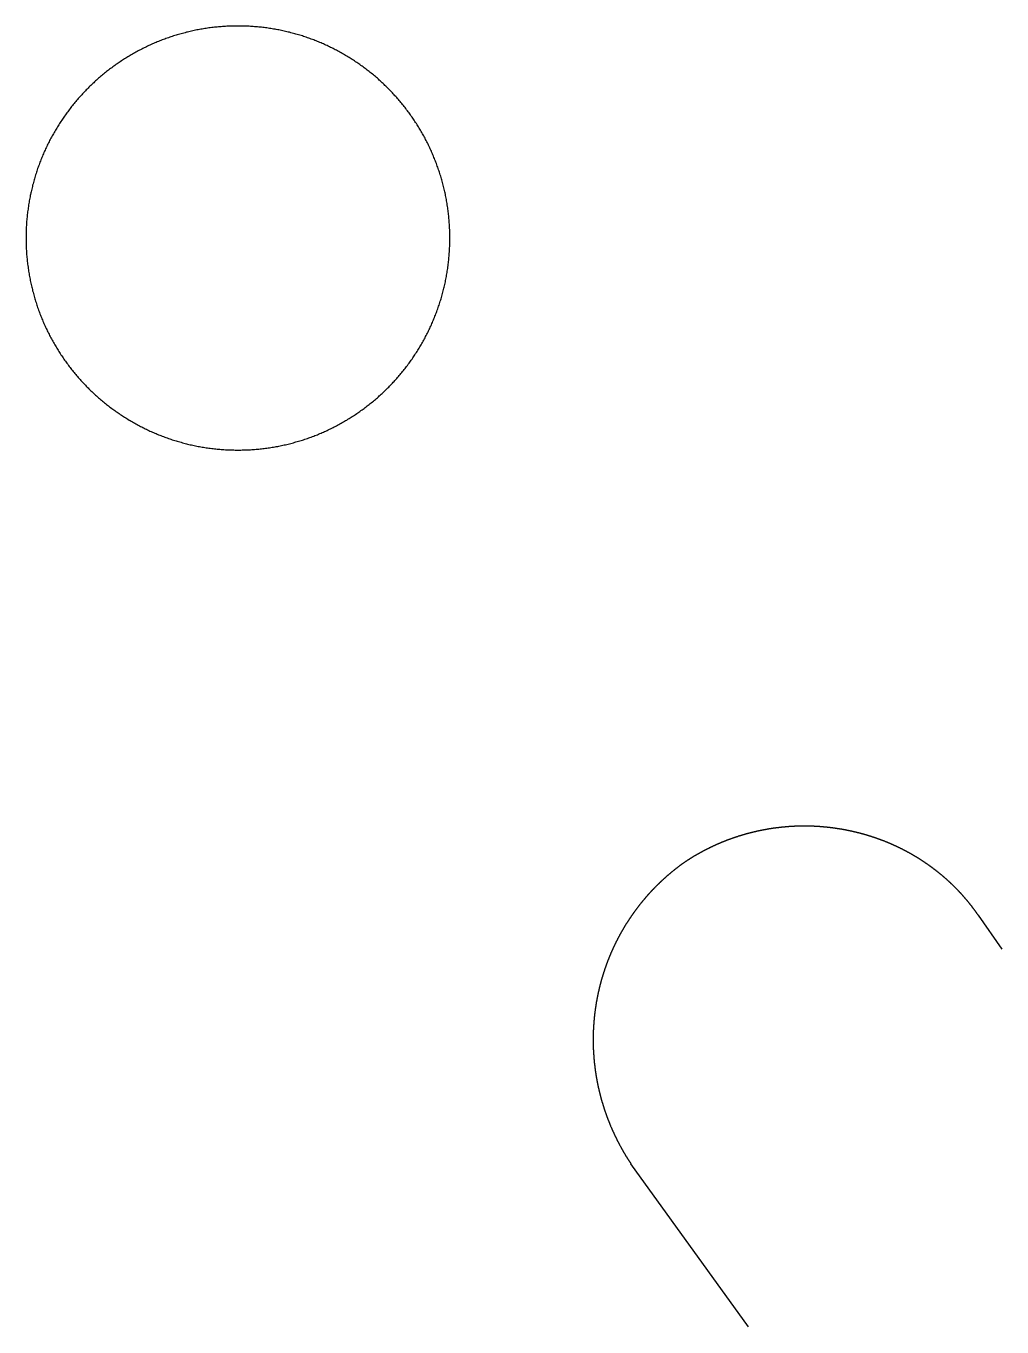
# Model space of a CAD drawing. Header units: millimetres. Extents: x -275 to 275, y -100 to 100.
# Drawn here: x 32.88 to 49.46, y -4.99 to 17.1 of the extents above; entities that cross this region are included whole.
import ezdxf

# ---------------------------------------------------------------- set-up
doc = ezdxf.new("R2010")
doc.units = ezdxf.units.MM

msp = doc.modelspace()

# ---------------------------------------------------------------- linework, layer by layer
for p, q in [((49.058, 2.002), (49.462, 1.426)), ((45.156, -4.991), (43.159, -2.221))]:
    msp.add_line(p, q)
for points in [[(36.483, 9.899), (36.507, 9.899), (36.531, 9.899), (36.555, 9.9), (36.578, 9.9), (36.602, 9.901), (36.626, 9.902), (36.649, 9.903), (36.673, 9.904), (36.696, 9.905), (36.72, 9.907), (36.743, 9.908), (36.767, 9.91), (36.79, 9.912), (36.813, 9.914), (36.837, 9.916), (36.86, 9.918), (36.883, 9.921), (36.906, 9.924), (36.929, 9.926), (36.952, 9.929), (36.975, 9.932), (36.998, 9.936), (37.021, 9.939), (37.044, 9.942), (37.067, 9.946), (37.09, 9.95), (37.113, 9.954), (37.135, 9.958), (37.158, 9.962), (37.18, 9.966), (37.203, 9.971), (37.225, 9.976), (37.248, 9.98), (37.27, 9.985), (37.293, 9.99), (37.315, 9.996), (37.337, 10.001), (37.359, 10.006), (37.381, 10.012), (37.403, 10.018), (37.425, 10.024), (37.447, 10.03), (37.469, 10.036), (37.491, 10.042), (37.513, 10.048), (37.535, 10.055), (37.556, 10.062), (37.578, 10.068), (37.599, 10.075), (37.621, 10.082), (37.642, 10.09), (37.664, 10.097), (37.685, 10.105), (37.706, 10.112), (37.727, 10.12), (37.749, 10.128), (37.77, 10.136), (37.791, 10.144), (37.812, 10.152), (37.832, 10.16), (37.853, 10.169), (37.874, 10.178), (37.895, 10.186), (37.915, 10.195), (37.936, 10.204), (37.956, 10.213), (37.977, 10.222), (37.997, 10.232), (38.017, 10.241), (38.038, 10.251), (38.058, 10.261), (38.078, 10.27), (38.098, 10.28), (38.118, 10.291), (38.137, 10.301), (38.157, 10.311), (38.177, 10.322), (38.197, 10.332), (38.216, 10.343), (38.236, 10.354), (38.255, 10.365), (38.274, 10.376), (38.294, 10.387), (38.313, 10.398), (38.332, 10.409), (38.351, 10.421), (38.37, 10.432), (38.389, 10.444), (38.408, 10.456), (38.426, 10.468), (38.445, 10.48), (38.464, 10.492), (38.482, 10.504), (38.5, 10.517), (38.519, 10.529), (38.537, 10.542), (38.555, 10.555), (38.573, 10.568), (38.591, 10.58), (38.609, 10.594), (38.627, 10.607), (38.645, 10.62), (38.662, 10.633), (38.68, 10.647), (38.698, 10.66), (38.715, 10.674), (38.732, 10.688), (38.749, 10.702), (38.767, 10.716), (38.784, 10.73), (38.801, 10.744), (38.818, 10.758), (38.834, 10.773), (38.851, 10.787), (38.868, 10.802), (38.884, 10.817), (38.901, 10.831), (38.917, 10.846), (38.933, 10.861), (38.949, 10.876), (38.965, 10.892), (38.981, 10.907), (38.997, 10.922), (39.013, 10.938), (39.029, 10.953), (39.044, 10.969), (39.06, 10.985), (39.075, 11.001), (39.09, 11.017), (39.106, 11.033), (39.121, 11.049), (39.136, 11.065), (39.151, 11.081), (39.165, 11.098), (39.18, 11.114), (39.195, 11.131), (39.209, 11.148), (39.224, 11.164), (39.238, 11.181), (39.252, 11.198), (39.266, 11.215), (39.28, 11.233), (39.294, 11.25), (39.308, 11.267), (39.322, 11.284), (39.335, 11.302), (39.349, 11.32), (39.362, 11.337), (39.375, 11.355), (39.389, 11.373), (39.402, 11.391), (39.415, 11.409), (39.427, 11.427), (39.44, 11.445), (39.453, 11.463), (39.465, 11.481), (39.478, 11.5), (39.49, 11.518), (39.502, 11.537), (39.514, 11.556), (39.526, 11.574), (39.538, 11.593), (39.55, 11.612), (39.561, 11.631), (39.573, 11.65), (39.584, 11.669), (39.595, 11.688), (39.607, 11.708), (39.618, 11.727), (39.628, 11.746), (39.639, 11.766), (39.65, 11.785), (39.661, 11.805), (39.671, 11.825), (39.681, 11.844), (39.692, 11.864), (39.702, 11.884), (39.712, 11.904), (39.721, 11.924), (39.731, 11.944), (39.741, 11.965), (39.75, 11.985), (39.76, 12.005), (39.769, 12.026), (39.778, 12.046), (39.787, 12.067), (39.796, 12.087), (39.805, 12.108), (39.813, 12.129), (39.822, 12.149), (39.83, 12.17), (39.838, 12.191), (39.846, 12.212), (39.854, 12.233), (39.862, 12.254), (39.87, 12.276), (39.878, 12.297), (39.885, 12.318), (39.892, 12.34), (39.9, 12.361), (39.907, 12.383), (39.914, 12.404), (39.92, 12.426), (39.927, 12.447), (39.934, 12.469), (39.94, 12.491), (39.946, 12.513), (39.953, 12.535), (39.959, 12.557), (39.964, 12.579), (39.97, 12.601), (39.976, 12.623), (39.981, 12.645), (39.987, 12.667), (39.992, 12.689), (39.997, 12.712), (40.002, 12.734), (40.007, 12.757), (40.011, 12.779), (40.016, 12.802), (40.02, 12.824), (40.024, 12.847), (40.028, 12.869), (40.032, 12.892), (40.036, 12.915), (40.04, 12.938), (40.043, 12.961), (40.047, 12.984), (40.05, 13.007), (40.053, 13.03), (40.056, 13.053), (40.059, 13.076), (40.061, 13.099), (40.064, 13.122), (40.066, 13.145), (40.068, 13.169), (40.07, 13.192), (40.072, 13.215), (40.074, 13.239), (40.076, 13.262), (40.077, 13.286), (40.078, 13.309), (40.079, 13.333), (40.08, 13.357), (40.081, 13.38), (40.082, 13.404), (40.083, 13.428), (40.083, 13.451), (40.083, 13.475), (40.083, 13.499), (40.083, 13.523), (40.083, 13.547), (40.083, 13.57), (40.082, 13.594), (40.081, 13.618), (40.08, 13.641), (40.079, 13.665), (40.078, 13.689), (40.077, 13.712), (40.076, 13.736), (40.074, 13.759), (40.072, 13.783), (40.07, 13.806), (40.068, 13.829), (40.066, 13.853), (40.064, 13.876), (40.061, 13.899), (40.059, 13.922), (40.056, 13.945), (40.053, 13.968), (40.05, 13.991), (40.047, 14.014), (40.043, 14.037), (40.04, 14.06), (40.036, 14.083), (40.032, 14.106), (40.028, 14.128), (40.024, 14.151), (40.02, 14.174), (40.016, 14.196), (40.011, 14.219), (40.007, 14.241), (40.002, 14.264), (39.997, 14.286), (39.992, 14.308), (39.987, 14.331), (39.981, 14.353), (39.976, 14.375), (39.97, 14.397), (39.964, 14.419), (39.959, 14.441), (39.953, 14.463), (39.946, 14.485), (39.94, 14.507), (39.934, 14.529), (39.927, 14.551), (39.92, 14.572), (39.914, 14.594), (39.907, 14.615), (39.9, 14.637), (39.892, 14.658), (39.885, 14.68), (39.878, 14.701), (39.87, 14.722), (39.862, 14.743), (39.854, 14.764), (39.846, 14.786), (39.838, 14.807), (39.83, 14.827), (39.822, 14.848), (39.813, 14.869), (39.805, 14.89), (39.796, 14.911), (39.787, 14.931), (39.778, 14.952), (39.769, 14.972), (39.76, 14.993), (39.75, 15.013), (39.741, 15.033), (39.731, 15.053), (39.721, 15.074), (39.712, 15.094), (39.702, 15.114), (39.692, 15.133), (39.681, 15.153), (39.671, 15.173), (39.661, 15.193), (39.65, 15.212), (39.639, 15.232), (39.628, 15.251), (39.618, 15.271), (39.607, 15.29), (39.595, 15.31), (39.584, 15.329), (39.573, 15.348), (39.561, 15.367), (39.55, 15.386), (39.538, 15.405), (39.526, 15.423), (39.514, 15.442), (39.502, 15.461), (39.49, 15.479), (39.478, 15.498), (39.465, 15.516), (39.453, 15.535), (39.44, 15.553), (39.427, 15.571), (39.415, 15.589), (39.402, 15.607), (39.389, 15.625), (39.375, 15.643), (39.362, 15.661), (39.349, 15.678), (39.335, 15.696), (39.322, 15.713), (39.308, 15.731), (39.294, 15.748), (39.28, 15.765), (39.266, 15.782), (39.252, 15.8), (39.238, 15.816), (39.224, 15.833), (39.209, 15.85), (39.195, 15.867), (39.18, 15.883), (39.165, 15.9), (39.151, 15.916), (39.136, 15.933), (39.121, 15.949), (39.106, 15.965), (39.09, 15.981), (39.075, 15.997), (39.06, 16.013), (39.044, 16.029), (39.029, 16.045), (39.013, 16.06), (38.997, 16.076), (38.981, 16.091), (38.965, 16.106), (38.949, 16.122), (38.933, 16.137), (38.917, 16.152), (38.901, 16.167), (38.884, 16.181), (38.868, 16.196), (38.851, 16.211), (38.834, 16.225), (38.818, 16.24), (38.801, 16.254), (38.784, 16.268), (38.767, 16.282), (38.749, 16.296), (38.732, 16.31), (38.715, 16.324), (38.698, 16.338), (38.68, 16.351), (38.662, 16.365), (38.645, 16.378), (38.627, 16.391), (38.609, 16.404), (38.591, 16.417), (38.573, 16.43), (38.555, 16.443), (38.537, 16.456), (38.519, 16.469), (38.5, 16.481), (38.482, 16.493), (38.464, 16.506), (38.445, 16.518), (38.426, 16.53), (38.408, 16.542), (38.389, 16.554), (38.37, 16.565), (38.351, 16.577), (38.332, 16.589), (38.313, 16.6), (38.294, 16.611), (38.274, 16.622), (38.255, 16.633), (38.236, 16.644), (38.216, 16.655), (38.197, 16.666), (38.177, 16.676), (38.157, 16.687), (38.137, 16.697), (38.118, 16.707), (38.098, 16.717), (38.078, 16.727), (38.058, 16.737), (38.038, 16.747), (38.017, 16.757), (37.997, 16.766), (37.977, 16.775), (37.956, 16.785), (37.936, 16.794), (37.915, 16.803), (37.895, 16.812), (37.874, 16.82), (37.853, 16.829), (37.832, 16.838), (37.812, 16.846), (37.791, 16.854), (37.77, 16.862), (37.749, 16.87), (37.727, 16.878), (37.706, 16.886), (37.685, 16.893), (37.664, 16.901), (37.642, 16.908), (37.621, 16.915), (37.599, 16.923), (37.578, 16.93), (37.556, 16.936), (37.535, 16.943), (37.513, 16.95), (37.491, 16.956), (37.469, 16.962), (37.447, 16.968), (37.425, 16.974), (37.403, 16.98), (37.381, 16.986), (37.359, 16.992), (37.337, 16.997), (37.315, 17.002), (37.293, 17.008), (37.27, 17.013), (37.248, 17.018), (37.225, 17.022), (37.203, 17.027), (37.18, 17.032), (37.158, 17.036), (37.135, 17.04), (37.113, 17.044), (37.09, 17.048), (37.067, 17.052), (37.044, 17.056), (37.021, 17.059), (36.998, 17.062), (36.975, 17.066), (36.952, 17.069), (36.929, 17.072), (36.906, 17.074), (36.883, 17.077), (36.86, 17.08), (36.837, 17.082), (36.813, 17.084), (36.79, 17.086), (36.767, 17.088), (36.743, 17.09), (36.72, 17.091), (36.696, 17.093), (36.673, 17.094), (36.649, 17.095), (36.626, 17.096), (36.602, 17.097), (36.578, 17.098), (36.555, 17.098), (36.531, 17.099), (36.507, 17.099), (36.483, 17.099), (36.459, 17.099), (36.436, 17.099), (36.412, 17.098), (36.388, 17.098), (36.364, 17.097), (36.341, 17.096), (36.317, 17.095), (36.293, 17.094), (36.27, 17.093), (36.246, 17.091), (36.223, 17.09), (36.2, 17.088), (36.176, 17.086), (36.153, 17.084), (36.13, 17.082), (36.106, 17.08), (36.083, 17.077), (36.06, 17.074), (36.037, 17.072), (36.014, 17.069), (35.991, 17.066), (35.968, 17.062), (35.945, 17.059), (35.922, 17.056), (35.899, 17.052), (35.876, 17.048), (35.854, 17.044), (35.831, 17.04), (35.808, 17.036), (35.786, 17.032), (35.763, 17.027), (35.741, 17.022), (35.718, 17.018), (35.696, 17.013), (35.674, 17.008), (35.651, 17.002), (35.629, 16.997), (35.607, 16.992), (35.585, 16.986), (35.563, 16.98), (35.541, 16.974), (35.519, 16.968), (35.497, 16.962), (35.475, 16.956), (35.453, 16.95), (35.431, 16.943), (35.41, 16.936), (35.388, 16.93), (35.367, 16.923), (35.345, 16.915), (35.324, 16.908), (35.302, 16.901), (35.281, 16.893), (35.26, 16.886), (35.239, 16.878), (35.218, 16.87), (35.196, 16.862), (35.175, 16.854), (35.155, 16.846), (35.134, 16.838), (35.113, 16.829), (35.092, 16.82), (35.071, 16.812), (35.051, 16.803), (35.03, 16.794), (35.01, 16.785), (34.989, 16.775), (34.969, 16.766), (34.949, 16.757), (34.929, 16.747), (34.908, 16.737), (34.888, 16.727), (34.868, 16.717), (34.848, 16.707), (34.829, 16.697), (34.809, 16.687), (34.789, 16.676), (34.77, 16.666), (34.75, 16.655), (34.73, 16.644), (34.711, 16.633), (34.692, 16.622), (34.672, 16.611), (34.653, 16.6), (34.634, 16.589), (34.615, 16.577), (34.596, 16.565), (34.577, 16.554), (34.558, 16.542), (34.54, 16.53), (34.521, 16.518), (34.503, 16.506), (34.484, 16.493), (34.466, 16.481), (34.447, 16.469), (34.429, 16.456), (34.411, 16.443), (34.393, 16.43), (34.375, 16.417), (34.357, 16.404), (34.339, 16.391), (34.321, 16.378), (34.304, 16.365), (34.286, 16.351), (34.269, 16.338), (34.251, 16.324), (34.234, 16.31), (34.217, 16.296), (34.2, 16.282), (34.182, 16.268), (34.165, 16.254), (34.149, 16.24), (34.132, 16.225), (34.115, 16.211), (34.099, 16.196), (34.082, 16.181), (34.066, 16.167), (34.049, 16.152), (34.033, 16.137), (34.017, 16.122), (34.001, 16.106), (33.985, 16.091), (33.969, 16.076), (33.953, 16.06), (33.937, 16.045), (33.922, 16.029), (33.906, 16.013), (33.891, 15.997), (33.876, 15.981), (33.86, 15.965), (33.845, 15.949), (33.83, 15.933), (33.815, 15.916), (33.801, 15.9), (33.786, 15.883), (33.771, 15.867), (33.757, 15.85), (33.742, 15.833), (33.728, 15.816), (33.714, 15.8), (33.7, 15.782), (33.686, 15.765), (33.672, 15.748), (33.658, 15.731), (33.644, 15.713), (33.631, 15.696), (33.617, 15.678), (33.604, 15.661), (33.591, 15.643), (33.578, 15.625), (33.565, 15.607), (33.552, 15.589), (33.539, 15.571), (33.526, 15.553), (33.514, 15.535), (33.501, 15.516), (33.489, 15.498), (33.476, 15.479), (33.464, 15.461), (33.452, 15.442), (33.44, 15.423), (33.428, 15.405), (33.417, 15.386), (33.405, 15.367), (33.393, 15.348), (33.382, 15.329), (33.371, 15.31), (33.36, 15.29), (33.349, 15.271), (33.338, 15.251), (33.327, 15.232), (33.316, 15.212), (33.306, 15.193), (33.295, 15.173), (33.285, 15.153), (33.275, 15.133), (33.265, 15.114), (33.255, 15.094), (33.245, 15.074), (33.235, 15.053), (33.225, 15.033), (33.216, 15.013), (33.207, 14.993), (33.197, 14.972), (33.188, 14.952), (33.179, 14.931), (33.17, 14.911), (33.162, 14.89), (33.153, 14.869), (33.145, 14.848), (33.136, 14.827), (33.128, 14.807), (33.12, 14.786), (33.112, 14.764), (33.104, 14.743), (33.096, 14.722), (33.089, 14.701), (33.081, 14.68), (33.074, 14.658), (33.067, 14.637), (33.06, 14.615), (33.053, 14.594), (33.046, 14.572), (33.039, 14.551), (33.033, 14.529), (33.026, 14.507), (33.02, 14.485), (33.014, 14.463), (33.008, 14.441), (33.002, 14.419), (32.996, 14.397), (32.991, 14.375), (32.985, 14.353), (32.98, 14.331), (32.975, 14.308), (32.969, 14.286), (32.965, 14.264), (32.96, 14.241), (32.955, 14.219), (32.951, 14.196), (32.946, 14.174), (32.942, 14.151), (32.938, 14.128), (32.934, 14.106), (32.93, 14.083), (32.927, 14.06), (32.923, 14.037), (32.92, 14.014), (32.917, 13.991), (32.913, 13.968), (32.911, 13.945), (32.908, 13.922), (32.905, 13.899), (32.903, 13.876), (32.9, 13.853), (32.898, 13.829), (32.896, 13.806), (32.894, 13.783), (32.892, 13.759), (32.891, 13.736), (32.889, 13.712), (32.888, 13.689), (32.887, 13.665), (32.886, 13.641), (32.885, 13.618), (32.884, 13.594), (32.884, 13.57), (32.883, 13.547), (32.883, 13.523), (32.883, 13.499), (32.883, 13.475), (32.883, 13.451), (32.884, 13.428), (32.884, 13.404), (32.885, 13.38), (32.886, 13.357), (32.887, 13.333), (32.888, 13.309), (32.889, 13.286), (32.891, 13.262), (32.892, 13.239), (32.894, 13.215), (32.896, 13.192), (32.898, 13.169), (32.9, 13.145), (32.903, 13.122), (32.905, 13.099), (32.908, 13.076), (32.911, 13.053), (32.913, 13.03), (32.917, 13.007), (32.92, 12.984), (32.923, 12.961), (32.927, 12.938), (32.93, 12.915), (32.934, 12.892), (32.938, 12.869), (32.942, 12.847), (32.946, 12.824), (32.951, 12.802), (32.955, 12.779), (32.96, 12.757), (32.965, 12.734), (32.969, 12.712), (32.975, 12.689), (32.98, 12.667), (32.985, 12.645), (32.991, 12.623), (32.996, 12.601), (33.002, 12.579), (33.008, 12.557), (33.014, 12.535), (33.02, 12.513), (33.026, 12.491), (33.033, 12.469), (33.039, 12.447), (33.046, 12.426), (33.053, 12.404), (33.06, 12.383), (33.067, 12.361), (33.074, 12.34), (33.081, 12.318), (33.089, 12.297), (33.096, 12.276), (33.104, 12.254), (33.112, 12.233), (33.12, 12.212), (33.128, 12.191), (33.136, 12.17), (33.145, 12.149), (33.153, 12.129), (33.162, 12.108), (33.17, 12.087), (33.179, 12.067), (33.188, 12.046), (33.197, 12.026), (33.207, 12.005), (33.216, 11.985), (33.225, 11.965), (33.235, 11.944), (33.245, 11.924), (33.255, 11.904), (33.265, 11.884), (33.275, 11.864), (33.285, 11.844), (33.295, 11.825), (33.306, 11.805), (33.316, 11.785), (33.327, 11.766), (33.338, 11.746), (33.349, 11.727), (33.36, 11.708), (33.371, 11.688), (33.382, 11.669), (33.393, 11.65), (33.405, 11.631), (33.417, 11.612), (33.428, 11.593), (33.44, 11.574), (33.452, 11.556), (33.464, 11.537), (33.476, 11.518), (33.489, 11.5), (33.501, 11.481), (33.514, 11.463), (33.526, 11.445), (33.539, 11.427), (33.552, 11.409), (33.565, 11.391), (33.578, 11.373), (33.591, 11.355), (33.604, 11.337), (33.617, 11.32), (33.631, 11.302), (33.644, 11.284), (33.658, 11.267), (33.672, 11.25), (33.686, 11.233), (33.7, 11.215), (33.714, 11.198), (33.728, 11.181), (33.742, 11.164), (33.757, 11.148), (33.771, 11.131), (33.786, 11.114), (33.801, 11.098), (33.815, 11.081), (33.83, 11.065), (33.845, 11.049), (33.86, 11.033), (33.876, 11.017), (33.891, 11.001), (33.906, 10.985), (33.922, 10.969), (33.937, 10.953), (33.953, 10.938), (33.969, 10.922), (33.985, 10.907), (34.001, 10.892), (34.017, 10.876), (34.033, 10.861), (34.049, 10.846), (34.066, 10.831), (34.082, 10.817), (34.099, 10.802), (34.115, 10.787), (34.132, 10.773), (34.149, 10.758), (34.165, 10.744), (34.182, 10.73), (34.2, 10.716), (34.217, 10.702), (34.234, 10.688), (34.251, 10.674), (34.269, 10.66), (34.286, 10.647), (34.304, 10.633), (34.321, 10.62), (34.339, 10.607), (34.357, 10.594), (34.375, 10.58), (34.393, 10.568), (34.411, 10.555), (34.429, 10.542), (34.447, 10.529), (34.466, 10.517), (34.484, 10.504), (34.503, 10.492), (34.521, 10.48), (34.54, 10.468), (34.558, 10.456), (34.577, 10.444), (34.596, 10.432), (34.615, 10.421), (34.634, 10.409), (34.653, 10.398), (34.672, 10.387), (34.692, 10.376), (34.711, 10.365), (34.73, 10.354), (34.75, 10.343), (34.77, 10.332), (34.789, 10.322), (34.809, 10.311), (34.829, 10.301), (34.848, 10.291), (34.868, 10.28), (34.888, 10.27), (34.908, 10.261), (34.929, 10.251), (34.949, 10.241), (34.969, 10.232), (34.989, 10.222), (35.01, 10.213), (35.03, 10.204), (35.051, 10.195), (35.071, 10.186), (35.092, 10.178), (35.113, 10.169), (35.134, 10.16), (35.155, 10.152), (35.175, 10.144), (35.196, 10.136), (35.218, 10.128), (35.239, 10.12), (35.26, 10.112), (35.281, 10.105), (35.302, 10.097), (35.324, 10.09), (35.345, 10.082), (35.367, 10.075), (35.388, 10.068), (35.41, 10.062), (35.431, 10.055), (35.453, 10.048), (35.475, 10.042), (35.497, 10.036), (35.519, 10.03), (35.541, 10.024), (35.563, 10.018), (35.585, 10.012), (35.607, 10.006), (35.629, 10.001), (35.651, 9.996), (35.674, 9.99), (35.696, 9.985), (35.718, 9.98), (35.741, 9.976), (35.763, 9.971), (35.786, 9.966), (35.808, 9.962), (35.831, 9.958), (35.854, 9.954), (35.876, 9.95), (35.899, 9.946), (35.922, 9.942), (35.945, 9.939), (35.968, 9.936), (35.991, 9.932), (36.014, 9.929), (36.037, 9.926), (36.06, 9.924), (36.083, 9.921), (36.106, 9.918), (36.13, 9.916), (36.153, 9.914), (36.176, 9.912), (36.2, 9.91), (36.223, 9.908), (36.246, 9.907), (36.27, 9.905), (36.293, 9.904), (36.317, 9.903), (36.341, 9.902), (36.364, 9.901), (36.388, 9.9), (36.412, 9.9), (36.436, 9.899), (36.459, 9.899), (36.483, 9.899)], [(49.058, 2.002), (49.054, 2.006), (49.051, 2.011), (49.048, 2.016), (49.044, 2.021), (49.041, 2.026), (49.037, 2.03), (49.034, 2.035), (49.031, 2.04), (49.027, 2.045), (49.024, 2.05), (49.02, 2.054), (49.017, 2.059), (49.014, 2.064), (49.01, 2.069), (49.007, 2.073), (49.003, 2.078), (49, 2.083), (48.996, 2.087), (48.993, 2.092), (48.989, 2.097), (48.986, 2.102), (48.982, 2.106), (48.979, 2.111), (48.975, 2.116), (48.972, 2.12), (48.968, 2.125), (48.965, 2.13), (48.961, 2.134), (48.958, 2.139), (48.954, 2.143), (48.95, 2.148), (48.947, 2.153), (48.943, 2.157), (48.94, 2.162), (48.936, 2.166), (48.932, 2.171), (48.929, 2.176), (48.925, 2.18), (48.922, 2.185), (48.918, 2.189), (48.914, 2.194), (48.911, 2.198), (48.907, 2.203), (48.903, 2.207), (48.9, 2.212), (48.896, 2.216), (48.892, 2.221), (48.889, 2.225), (48.885, 2.23), (48.881, 2.234), (48.878, 2.239), (48.874, 2.243), (48.87, 2.248), (48.867, 2.252), (48.863, 2.257), (48.859, 2.261), (48.855, 2.265), (48.852, 2.27), (48.848, 2.274), (48.844, 2.279), (48.84, 2.283), (48.837, 2.287), (48.833, 2.292), (48.829, 2.296), (48.825, 2.3), (48.822, 2.305), (48.818, 2.309), (48.814, 2.314), (48.81, 2.318), (48.806, 2.322), (48.802, 2.326), (48.799, 2.331), (48.795, 2.335), (48.791, 2.339), (48.787, 2.344), (48.783, 2.348), (48.779, 2.352), (48.776, 2.356), (48.772, 2.361), (48.768, 2.365), (48.764, 2.369), (48.76, 2.373), (48.756, 2.378), (48.752, 2.382), (48.748, 2.386), (48.744, 2.39), (48.74, 2.394), (48.737, 2.399), (48.733, 2.403), (48.729, 2.407), (48.725, 2.411), (48.721, 2.415), (48.717, 2.419), (48.713, 2.424), (48.709, 2.428), (48.705, 2.432), (48.701, 2.436), (48.697, 2.44), (48.693, 2.444), (48.689, 2.448), (48.685, 2.452), (48.681, 2.456), (48.677, 2.461), (48.673, 2.465), (48.669, 2.469), (48.665, 2.473), (48.661, 2.477), (48.657, 2.481), (48.653, 2.485), (48.649, 2.489), (48.644, 2.493), (48.64, 2.497), (48.636, 2.501), (48.632, 2.505), (48.628, 2.509), (48.624, 2.513), (48.62, 2.517), (48.616, 2.521), (48.612, 2.525), (48.608, 2.529), (48.603, 2.533), (48.599, 2.536), (48.595, 2.54), (48.591, 2.544), (48.587, 2.548), (48.583, 2.552), (48.579, 2.556), (48.574, 2.56), (48.57, 2.564), (48.566, 2.568), (48.562, 2.571), (48.558, 2.575), (48.554, 2.579), (48.549, 2.583), (48.545, 2.587), (48.541, 2.591), (48.537, 2.594), (48.533, 2.598), (48.528, 2.602), (48.524, 2.606), (48.52, 2.61), (48.516, 2.613), (48.511, 2.617), (48.507, 2.621), (48.503, 2.625), (48.499, 2.628), (48.494, 2.632), (48.49, 2.636), (48.486, 2.64), (48.481, 2.643), (48.477, 2.647), (48.473, 2.651), (48.469, 2.654), (48.464, 2.658), (48.46, 2.662), (48.456, 2.665), (48.451, 2.669), (48.447, 2.673), (48.443, 2.676), (48.438, 2.68), (48.434, 2.684), (48.43, 2.687), (48.425, 2.691), (48.421, 2.694), (48.417, 2.698), (48.412, 2.702), (48.408, 2.705), (48.403, 2.709), (48.399, 2.712), (48.395, 2.716), (48.39, 2.719), (48.386, 2.723), (48.381, 2.727), (48.377, 2.73), (48.373, 2.734), (48.368, 2.737), (48.364, 2.741), (48.359, 2.744), (48.355, 2.748), (48.35, 2.751), (48.346, 2.755), (48.341, 2.758), (48.337, 2.761), (48.333, 2.765), (48.328, 2.768), (48.324, 2.772), (48.319, 2.775), (48.315, 2.779), (48.31, 2.782), (48.306, 2.785), (48.301, 2.789), (48.297, 2.792), (48.292, 2.796), (48.288, 2.799), (48.283, 2.802), (48.279, 2.806), (48.274, 2.809), (48.27, 2.812), (48.265, 2.816), (48.26, 2.819), (48.256, 2.822), (48.251, 2.826), (48.247, 2.829), (48.242, 2.832), (48.238, 2.836), (48.233, 2.839), (48.229, 2.842), (48.224, 2.845), (48.219, 2.849), (48.215, 2.852), (48.21, 2.855), (48.206, 2.858), (48.201, 2.862), (48.196, 2.865), (48.192, 2.868), (48.187, 2.871), (48.183, 2.874), (48.178, 2.878), (48.173, 2.881), (48.169, 2.884), (48.164, 2.887), (48.159, 2.89), (48.155, 2.893), (48.15, 2.897), (48.145, 2.9), (48.141, 2.903), (48.136, 2.906), (48.131, 2.909), (48.127, 2.912), (48.122, 2.915), (48.117, 2.918), (48.113, 2.921), (48.108, 2.925), (48.103, 2.928), (48.099, 2.931), (48.094, 2.934), (48.089, 2.937), (48.084, 2.94), (48.08, 2.943), (48.075, 2.946), (48.07, 2.949), (48.065, 2.952), (48.061, 2.955), (48.056, 2.958), (48.051, 2.961), (48.046, 2.964), (48.042, 2.967), (48.037, 2.97), (48.032, 2.973), (48.027, 2.976), (48.023, 2.978), (48.018, 2.981), (48.013, 2.984), (48.008, 2.987), (48.003, 2.99), (47.999, 2.993), (47.994, 2.996), (47.989, 2.999), (47.984, 3.002), (47.979, 3.004), (47.975, 3.007), (47.97, 3.01), (47.965, 3.013), (47.96, 3.016), (47.955, 3.019), (47.95, 3.021), (47.946, 3.024), (47.941, 3.027), (47.936, 3.03), (47.931, 3.033), (47.926, 3.035), (47.921, 3.038), (47.917, 3.041), (47.912, 3.044), (47.907, 3.046), (47.902, 3.049), (47.897, 3.052), (47.892, 3.055), (47.887, 3.057), (47.882, 3.06), (47.877, 3.063), (47.873, 3.065), (47.868, 3.068), (47.863, 3.071), (47.858, 3.073), (47.853, 3.076), (47.848, 3.079), (47.843, 3.081), (47.838, 3.084), (47.833, 3.087), (47.828, 3.089), (47.823, 3.092), (47.818, 3.094), (47.813, 3.097), (47.808, 3.1), (47.803, 3.102), (47.799, 3.105), (47.794, 3.107), (47.789, 3.11), (47.784, 3.112), (47.779, 3.115), (47.774, 3.117), (47.769, 3.12), (47.764, 3.123), (47.759, 3.125), (47.754, 3.128), (47.749, 3.13), (47.744, 3.132), (47.739, 3.135), (47.734, 3.137), (47.729, 3.14), (47.724, 3.142), (47.719, 3.145), (47.714, 3.147), (47.709, 3.15), (47.704, 3.152), (47.699, 3.154), (47.694, 3.157), (47.688, 3.159), (47.683, 3.162), (47.678, 3.164), (47.673, 3.166), (47.668, 3.169), (47.663, 3.171), (47.658, 3.173), (47.653, 3.176), (47.648, 3.178), (47.643, 3.18), (47.638, 3.183), (47.633, 3.185), (47.628, 3.187), (47.623, 3.19), (47.618, 3.192), (47.612, 3.194), (47.607, 3.196), (47.602, 3.199), (47.597, 3.201), (47.592, 3.203), (47.587, 3.205), (47.582, 3.208), (47.577, 3.21), (47.572, 3.212), (47.566, 3.214), (47.561, 3.217), (47.556, 3.219), (47.551, 3.221), (47.546, 3.223), (47.541, 3.225), (47.536, 3.227), (47.531, 3.23), (47.525, 3.232), (47.52, 3.234), (47.515, 3.236), (47.51, 3.238), (47.505, 3.24), (47.5, 3.242), (47.494, 3.244), (47.489, 3.246), (47.484, 3.249), (47.479, 3.251), (47.474, 3.253), (47.469, 3.255), (47.463, 3.257), (47.458, 3.259), (47.453, 3.261), (47.448, 3.263), (47.443, 3.265), (47.437, 3.267), (47.432, 3.269), (47.427, 3.271), (47.422, 3.273), (47.417, 3.275), (47.411, 3.277), (47.406, 3.279), (47.401, 3.281), (47.396, 3.283), (47.39, 3.285), (47.385, 3.286), (47.38, 3.288), (47.375, 3.29), (47.37, 3.292), (47.364, 3.294), (47.359, 3.296), (47.354, 3.298), (47.349, 3.3), (47.343, 3.302), (47.338, 3.303), (47.333, 3.305), (47.328, 3.307), (47.322, 3.309), (47.317, 3.311), (47.312, 3.313), (47.307, 3.314), (47.301, 3.316), (47.296, 3.318), (47.291, 3.32), (47.285, 3.321), (47.28, 3.323), (47.275, 3.325), (47.27, 3.327), (47.264, 3.328), (47.259, 3.33), (47.254, 3.332), (47.248, 3.334), (47.243, 3.335), (47.238, 3.337), (47.232, 3.339), (47.227, 3.34), (47.222, 3.342), (47.217, 3.344), (47.211, 3.345), (47.206, 3.347), (47.201, 3.349), (47.195, 3.35), (47.19, 3.352), (47.185, 3.354), (47.179, 3.355), (47.174, 3.357), (47.169, 3.358), (47.163, 3.36), (47.158, 3.362), (47.153, 3.363), (47.147, 3.365), (47.142, 3.366), (47.136, 3.368), (47.131, 3.369), (47.126, 3.371), (47.12, 3.372), (47.115, 3.374), (47.11, 3.375), (47.104, 3.377), (47.099, 3.378), (47.094, 3.38), (47.088, 3.381), (47.083, 3.383), (47.077, 3.384), (47.072, 3.386), (47.067, 3.387), (47.061, 3.389), (47.056, 3.39), (47.051, 3.391), (47.045, 3.393), (47.04, 3.394), (47.034, 3.396), (47.029, 3.397), (47.024, 3.398), (47.018, 3.4), (47.013, 3.401), (47.007, 3.402), (47.002, 3.404), (46.997, 3.405), (46.991, 3.406), (46.986, 3.408), (46.98, 3.409), (46.975, 3.41), (46.97, 3.412), (46.964, 3.413), (46.959, 3.414), (46.953, 3.416), (46.948, 3.417), (46.942, 3.418), (46.937, 3.419), (46.932, 3.421), (46.926, 3.422), (46.921, 3.423), (46.915, 3.424), (46.91, 3.425), (46.904, 3.427), (46.899, 3.428), (46.893, 3.429), (46.888, 3.43), (46.883, 3.431), (46.877, 3.432), (46.872, 3.434), (46.866, 3.435), (46.861, 3.436), (46.855, 3.437), (46.85, 3.438), (46.844, 3.439), (46.839, 3.44), (46.833, 3.441), (46.828, 3.443), (46.823, 3.444), (46.817, 3.445), (46.812, 3.446), (46.806, 3.447), (46.801, 3.448), (46.795, 3.449), (46.79, 3.45), (46.784, 3.451), (46.779, 3.452), (46.773, 3.453), (46.768, 3.454), (46.762, 3.455), (46.757, 3.456), (46.751, 3.457), (46.746, 3.458), (46.74, 3.459), (46.735, 3.46), (46.729, 3.461), (46.724, 3.462), (46.718, 3.462), (46.713, 3.463), (46.707, 3.464), (46.702, 3.465), (46.696, 3.466), (46.691, 3.467), (46.685, 3.468), (46.68, 3.469), (46.674, 3.47), (46.669, 3.47), (46.663, 3.471), (46.658, 3.472), (46.652, 3.473), (46.647, 3.474), (46.641, 3.474), (46.636, 3.475), (46.63, 3.476), (46.625, 3.477), (46.619, 3.478), (46.614, 3.478), (46.608, 3.479), (46.603, 3.48), (46.597, 3.481), (46.592, 3.481), (46.586, 3.482), (46.58, 3.483), (46.575, 3.483), (46.569, 3.484), (46.564, 3.485), (46.558, 3.486), (46.553, 3.486), (46.547, 3.487), (46.542, 3.488), (46.536, 3.488), (46.531, 3.489), (46.525, 3.489), (46.52, 3.49), (46.514, 3.491), (46.508, 3.491), (46.503, 3.492), (46.497, 3.492), (46.492, 3.493), (46.486, 3.494), (46.481, 3.494), (46.475, 3.495), (46.47, 3.495), (46.464, 3.496), (46.459, 3.496), (46.453, 3.497), (46.447, 3.497), (46.442, 3.498), (46.436, 3.498), (46.431, 3.499), (46.425, 3.499), (46.42, 3.5), (46.414, 3.5), (46.409, 3.501), (46.403, 3.501), (46.397, 3.502), (46.392, 3.502), (46.386, 3.503), (46.381, 3.503), (46.375, 3.503), (46.37, 3.504), (46.364, 3.504), (46.358, 3.505), (46.353, 3.505), (46.347, 3.505), (46.342, 3.506), (46.336, 3.506), (46.331, 3.506), (46.325, 3.507), (46.319, 3.507), (46.314, 3.507), (46.308, 3.508), (46.303, 3.508), (46.297, 3.508), (46.292, 3.508), (46.286, 3.509), (46.28, 3.509), (46.275, 3.509), (46.269, 3.51), (46.264, 3.51), (46.258, 3.51), (46.252, 3.51), (46.247, 3.51), (46.241, 3.511), (46.236, 3.511), (46.23, 3.511), (46.225, 3.511), (46.219, 3.511), (46.213, 3.512), (46.208, 3.512), (46.202, 3.512), (46.197, 3.512), (46.191, 3.512), (46.185, 3.512), (46.18, 3.512), (46.174, 3.513), (46.169, 3.513), (46.163, 3.513), (46.158, 3.513), (46.152, 3.513), (46.146, 3.513), (46.141, 3.513), (46.135, 3.513), (46.13, 3.513), (46.124, 3.513), (46.118, 3.513), (46.113, 3.513), (46.107, 3.513), (46.102, 3.513), (46.096, 3.513), (46.09, 3.513), (46.085, 3.513), (46.079, 3.513), (46.074, 3.513), (46.068, 3.513), (46.062, 3.513), (46.057, 3.513), (46.051, 3.513), (46.046, 3.513), (46.04, 3.513), (46.034, 3.513), (46.029, 3.512), (46.023, 3.512), (46.018, 3.512), (46.012, 3.512), (46.007, 3.512), (46.001, 3.512), (45.995, 3.512), (45.99, 3.511), (45.984, 3.511), (45.979, 3.511), (45.973, 3.511), (45.967, 3.511), (45.962, 3.51), (45.956, 3.51), (45.951, 3.51), (45.945, 3.51), (45.939, 3.51), (45.934, 3.509), (45.928, 3.509), (45.923, 3.509), (45.917, 3.508), (45.911, 3.508), (45.906, 3.508), (45.9, 3.508), (45.895, 3.507), (45.889, 3.507), (45.883, 3.507), (45.878, 3.506), (45.872, 3.506), (45.867, 3.506), (45.861, 3.505), (45.856, 3.505), (45.85, 3.504), (45.844, 3.504), (45.839, 3.504), (45.833, 3.503), (45.828, 3.503), (45.822, 3.502), (45.816, 3.502), (45.811, 3.502), (45.805, 3.501), (45.8, 3.501), (45.794, 3.5), (45.788, 3.5), (45.783, 3.499), (45.777, 3.499), (45.772, 3.498), (45.766, 3.498), (45.761, 3.497), (45.755, 3.497), (45.749, 3.496), (45.744, 3.496), (45.738, 3.495), (45.733, 3.495), (45.727, 3.494), (45.721, 3.493), (45.716, 3.493), (45.71, 3.492), (45.705, 3.492), (45.699, 3.491), (45.694, 3.49), (45.688, 3.49), (45.682, 3.489), (45.677, 3.489), (45.671, 3.488), (45.666, 3.487), (45.66, 3.487), (45.654, 3.486), (45.649, 3.485), (45.643, 3.485), (45.638, 3.484), (45.632, 3.483), (45.627, 3.482), (45.621, 3.482), (45.615, 3.481), (45.61, 3.48), (45.604, 3.479), (45.599, 3.479), (45.593, 3.478), (45.588, 3.477), (45.582, 3.476), (45.577, 3.476), (45.571, 3.475), (45.565, 3.474), (45.56, 3.473), (45.554, 3.472), (45.549, 3.472), (45.543, 3.471), (45.538, 3.47), (45.532, 3.469), (45.526, 3.468), (45.521, 3.467), (45.515, 3.466), (45.51, 3.465), (45.504, 3.465), (45.499, 3.464), (45.493, 3.463), (45.488, 3.462), (45.482, 3.461), (45.477, 3.46), (45.471, 3.459), (45.465, 3.458), (45.46, 3.457), (45.454, 3.456), (45.449, 3.455), (45.443, 3.454), (45.438, 3.453), (45.432, 3.452), (45.427, 3.451), (45.421, 3.45), (45.416, 3.449), (45.41, 3.448), (45.404, 3.447), (45.399, 3.446), (45.393, 3.445), (45.388, 3.444), (45.382, 3.442), (45.377, 3.441), (45.371, 3.44), (45.366, 3.439), (45.36, 3.438), (45.355, 3.437), (45.349, 3.436), (45.344, 3.435), (45.338, 3.433), (45.333, 3.432), (45.327, 3.431), (45.322, 3.43), (45.316, 3.429), (45.311, 3.428), (45.305, 3.426), (45.3, 3.425), (45.294, 3.424), (45.289, 3.423), (45.283, 3.421), (45.278, 3.42), (45.272, 3.419), (45.267, 3.418), (45.261, 3.416), (45.256, 3.415), (45.25, 3.414), (45.245, 3.412), (45.239, 3.411), (45.234, 3.41), (45.228, 3.408), (45.223, 3.407), (45.217, 3.406), (45.212, 3.404), (45.206, 3.403), (45.201, 3.402), (45.195, 3.4), (45.19, 3.399), (45.184, 3.397), (45.179, 3.396), (45.173, 3.395), (45.168, 3.393), (45.162, 3.392), (45.157, 3.39), (45.151, 3.389), (45.146, 3.387), (45.14, 3.386), (45.135, 3.384), (45.13, 3.383), (45.124, 3.382), (45.119, 3.38), (45.113, 3.378), (45.108, 3.377), (45.102, 3.375), (45.097, 3.374), (45.091, 3.372), (45.086, 3.371), (45.08, 3.369), (45.075, 3.368), (45.07, 3.366), (45.064, 3.364), (45.059, 3.363), (45.053, 3.361), (45.048, 3.36), (45.042, 3.358), (45.037, 3.356), (45.032, 3.355), (45.026, 3.353), (45.021, 3.351), (45.015, 3.35), (45.01, 3.348), (45.004, 3.346), (44.999, 3.345), (44.994, 3.343), (44.988, 3.341), (44.983, 3.34), (44.977, 3.338), (44.972, 3.336), (44.967, 3.334), (44.961, 3.333), (44.956, 3.331), (44.95, 3.329), (44.945, 3.327), (44.94, 3.326), (44.934, 3.324), (44.929, 3.322), (44.923, 3.32), (44.918, 3.318), (44.913, 3.316), (44.907, 3.315), (44.902, 3.313), (44.896, 3.311), (44.891, 3.309), (44.886, 3.307), (44.88, 3.305), (44.875, 3.303), (44.87, 3.301), (44.864, 3.3), (44.859, 3.298), (44.854, 3.296), (44.848, 3.294), (44.843, 3.292), (44.837, 3.29), (44.832, 3.288), (44.827, 3.286), (44.821, 3.284), (44.816, 3.282), (44.811, 3.28), (44.805, 3.278), (44.8, 3.276), (44.795, 3.274), (44.789, 3.272), (44.784, 3.27), (44.779, 3.268), (44.773, 3.266), (44.768, 3.264), (44.763, 3.262), (44.757, 3.26), (44.752, 3.257), (44.747, 3.255), (44.742, 3.253), (44.736, 3.251), (44.731, 3.249), (44.726, 3.247), (44.72, 3.245), (44.715, 3.243), (44.71, 3.24), (44.704, 3.238), (44.699, 3.236), (44.694, 3.234), (44.689, 3.232), (44.683, 3.229), (44.678, 3.227), (44.673, 3.225), (44.668, 3.223), (44.662, 3.22), (44.657, 3.218), (44.652, 3.216), (44.646, 3.214), (44.641, 3.211), (44.636, 3.209), (44.631, 3.207), (44.625, 3.205), (44.62, 3.202), (44.615, 3.2), (44.61, 3.198), (44.604, 3.195), (44.599, 3.193), (44.594, 3.191), (44.589, 3.188), (44.584, 3.186), (44.578, 3.183), (44.573, 3.181), (44.568, 3.179), (44.563, 3.176), (44.557, 3.174), (44.552, 3.171), (44.547, 3.169), (44.542, 3.166), (44.537, 3.164), (44.531, 3.162), (44.526, 3.159), (44.521, 3.157), (44.516, 3.154), (44.511, 3.152), (44.505, 3.149), (44.5, 3.147), (44.495, 3.144), (44.49, 3.142), (44.485, 3.139), (44.48, 3.136), (44.474, 3.134), (44.469, 3.131), (44.464, 3.129), (44.459, 3.126), (44.454, 3.124), (44.449, 3.121), (44.444, 3.118), (44.438, 3.116), (44.433, 3.113), (44.428, 3.11), (44.423, 3.108), (44.418, 3.105), (44.413, 3.103), (44.408, 3.1), (44.402, 3.097), (44.397, 3.094), (44.392, 3.092), (44.387, 3.089), (44.382, 3.086), (44.377, 3.084), (44.372, 3.081), (44.367, 3.078), (44.362, 3.075), (44.357, 3.073), (44.351, 3.07), (44.346, 3.067), (44.341, 3.064), (44.336, 3.062), (44.331, 3.059), (44.326, 3.056), (44.321, 3.053), (44.316, 3.05), (44.311, 3.047), (44.306, 3.045), (44.301, 3.042), (44.296, 3.039), (44.291, 3.036), (44.286, 3.033), (44.281, 3.03), (44.276, 3.027), (44.271, 3.024), (44.265, 3.021), (44.26, 3.018), (44.255, 3.016), (44.25, 3.013), (44.245, 3.01), (44.24, 3.007), (44.235, 3.004), (44.23, 3.001), (44.225, 2.998), (44.22, 2.995), (44.215, 2.992), (44.21, 2.989), (44.205, 2.986), (44.2, 2.983), (44.195, 2.98), (44.19, 2.977), (44.186, 2.973), (44.181, 2.97), (44.176, 2.967), (44.171, 2.964), (44.166, 2.961), (44.161, 2.958), (44.156, 2.955), (44.151, 2.952), (44.146, 2.949), (44.141, 2.946), (44.136, 2.942), (44.131, 2.939), (44.126, 2.936), (44.121, 2.933), (44.116, 2.93), (44.111, 2.926), (44.107, 2.923), (44.102, 2.92), (44.097, 2.917), (44.092, 2.914), (44.087, 2.91), (44.082, 2.907), (44.077, 2.904), (44.072, 2.901), (44.067, 2.897), (44.062, 2.894), (44.058, 2.891), (44.053, 2.887), (44.048, 2.884), (44.043, 2.881), (44.038, 2.877), (44.033, 2.874), (44.028, 2.871)], [(44.028, 2.871), (44.024, 2.867), (44.019, 2.864), (44.014, 2.86), (44.009, 2.857), (44.004, 2.853), (44, 2.849), (43.995, 2.846), (43.99, 2.842), (43.985, 2.839), (43.98, 2.835), (43.976, 2.831), (43.971, 2.828), (43.966, 2.824), (43.961, 2.821), (43.957, 2.817), (43.952, 2.813), (43.947, 2.81), (43.943, 2.806), (43.938, 2.802), (43.933, 2.799), (43.928, 2.795), (43.924, 2.791), (43.919, 2.788), (43.914, 2.784), (43.91, 2.78), (43.905, 2.777), (43.9, 2.773), (43.896, 2.769), (43.891, 2.766), (43.887, 2.762), (43.882, 2.758), (43.877, 2.754), (43.873, 2.751), (43.868, 2.747), (43.864, 2.743), (43.859, 2.739), (43.854, 2.736), (43.85, 2.732), (43.845, 2.728), (43.841, 2.724), (43.836, 2.72), (43.832, 2.717), (43.827, 2.713), (43.823, 2.709), (43.818, 2.705), (43.814, 2.701), (43.809, 2.698), (43.805, 2.694), (43.8, 2.69), (43.796, 2.686), (43.791, 2.682), (43.787, 2.678), (43.782, 2.675), (43.778, 2.671), (43.773, 2.667), (43.769, 2.663), (43.765, 2.659), (43.76, 2.655), (43.756, 2.651), (43.751, 2.647), (43.747, 2.643), (43.743, 2.64), (43.738, 2.636), (43.734, 2.632), (43.73, 2.628), (43.725, 2.624), (43.721, 2.62), (43.716, 2.616), (43.712, 2.612), (43.708, 2.608), (43.704, 2.604), (43.699, 2.6), (43.695, 2.596), (43.691, 2.592), (43.686, 2.588), (43.682, 2.584), (43.678, 2.58), (43.674, 2.576), (43.669, 2.572), (43.665, 2.568), (43.661, 2.564), (43.657, 2.56), (43.652, 2.556), (43.648, 2.552), (43.644, 2.548), (43.64, 2.544), (43.636, 2.54), (43.631, 2.536), (43.627, 2.532), (43.623, 2.528), (43.619, 2.524), (43.615, 2.52), (43.611, 2.516), (43.606, 2.511), (43.602, 2.507), (43.598, 2.503), (43.594, 2.499), (43.59, 2.495), (43.586, 2.491), (43.582, 2.487), (43.578, 2.483), (43.574, 2.479), (43.569, 2.474), (43.565, 2.47), (43.561, 2.466), (43.557, 2.462), (43.553, 2.458), (43.549, 2.454), (43.545, 2.449), (43.541, 2.445), (43.537, 2.441), (43.533, 2.437), (43.529, 2.433), (43.525, 2.429), (43.521, 2.424), (43.517, 2.42), (43.513, 2.416), (43.509, 2.412), (43.505, 2.407), (43.501, 2.403), (43.497, 2.399), (43.494, 2.395), (43.49, 2.391), (43.486, 2.386), (43.482, 2.382), (43.478, 2.378), (43.474, 2.374), (43.47, 2.369), (43.466, 2.365), (43.462, 2.361), (43.459, 2.356), (43.455, 2.352), (43.451, 2.348), (43.447, 2.344), (43.443, 2.339), (43.439, 2.335), (43.436, 2.331), (43.432, 2.326), (43.428, 2.322), (43.424, 2.318), (43.42, 2.313), (43.417, 2.309), (43.413, 2.305), (43.409, 2.3), (43.405, 2.296), (43.402, 2.292), (43.398, 2.287), (43.394, 2.283), (43.39, 2.278), (43.387, 2.274), (43.383, 2.27), (43.379, 2.265), (43.376, 2.261), (43.372, 2.257), (43.368, 2.252), (43.365, 2.248), (43.361, 2.243), (43.357, 2.239), (43.354, 2.234), (43.35, 2.23), (43.346, 2.226), (43.343, 2.221), (43.339, 2.217), (43.336, 2.212), (43.332, 2.208), (43.328, 2.203), (43.325, 2.199), (43.321, 2.194), (43.318, 2.19), (43.314, 2.186), (43.311, 2.181), (43.307, 2.177), (43.303, 2.172), (43.3, 2.168), (43.296, 2.163), (43.293, 2.159), (43.289, 2.154), (43.286, 2.15), (43.282, 2.145), (43.279, 2.141), (43.275, 2.136), (43.272, 2.131), (43.269, 2.127), (43.265, 2.122), (43.262, 2.118), (43.258, 2.113), (43.255, 2.109), (43.251, 2.104), (43.248, 2.1), (43.245, 2.095), (43.241, 2.091), (43.238, 2.086), (43.234, 2.081), (43.231, 2.077), (43.228, 2.072), (43.224, 2.068), (43.221, 2.063), (43.218, 2.058), (43.214, 2.054), (43.211, 2.049), (43.208, 2.045), (43.204, 2.04), (43.201, 2.035), (43.198, 2.031), (43.194, 2.026), (43.191, 2.021), (43.188, 2.017), (43.185, 2.012), (43.181, 2.008), (43.178, 2.003), (43.175, 1.998), (43.172, 1.994), (43.168, 1.989), (43.165, 1.984), (43.162, 1.98), (43.159, 1.975), (43.156, 1.97), (43.152, 1.965), (43.149, 1.961), (43.146, 1.956), (43.143, 1.951), (43.14, 1.947), (43.137, 1.942), (43.133, 1.937), (43.13, 1.933), (43.127, 1.928), (43.124, 1.923), (43.121, 1.918), (43.118, 1.914), (43.115, 1.909), (43.112, 1.904), (43.109, 1.899), (43.105, 1.895), (43.102, 1.89), (43.099, 1.885), (43.096, 1.88), (43.093, 1.876), (43.09, 1.871), (43.087, 1.866), (43.084, 1.861), (43.081, 1.857), (43.078, 1.852), (43.075, 1.847), (43.072, 1.842), (43.069, 1.837), (43.066, 1.833), (43.063, 1.828), (43.06, 1.823), (43.057, 1.818), (43.054, 1.813), (43.052, 1.808), (43.049, 1.804), (43.046, 1.799), (43.043, 1.794), (43.04, 1.789), (43.037, 1.784), (43.034, 1.779), (43.031, 1.775), (43.028, 1.77), (43.026, 1.765), (43.023, 1.76), (43.02, 1.755), (43.017, 1.75), (43.014, 1.745), (43.011, 1.741), (43.009, 1.736), (43.006, 1.731), (43.003, 1.726), (43, 1.721), (42.997, 1.716), (42.995, 1.711), (42.992, 1.706), (42.989, 1.701), (42.986, 1.697), (42.984, 1.692), (42.981, 1.687), (42.978, 1.682), (42.975, 1.677), (42.973, 1.672), (42.97, 1.667), (42.967, 1.662), (42.965, 1.657), (42.962, 1.652), (42.959, 1.647), (42.957, 1.642), (42.954, 1.637), (42.951, 1.632), (42.949, 1.627), (42.946, 1.622), (42.943, 1.617), (42.941, 1.613), (42.938, 1.608), (42.936, 1.603), (42.933, 1.598), (42.93, 1.593), (42.928, 1.588), (42.925, 1.583), (42.923, 1.578), (42.92, 1.573), (42.918, 1.568), (42.915, 1.563), (42.913, 1.558), (42.91, 1.553), (42.907, 1.548), (42.905, 1.543), (42.902, 1.538), (42.9, 1.533), (42.898, 1.528), (42.895, 1.522), (42.893, 1.517), (42.89, 1.512), (42.888, 1.507), (42.885, 1.502), (42.883, 1.497), (42.88, 1.492), (42.878, 1.487), (42.876, 1.482), (42.873, 1.477), (42.871, 1.472), (42.868, 1.467), (42.866, 1.462), (42.864, 1.457), (42.861, 1.452), (42.859, 1.447), (42.857, 1.442), (42.854, 1.436), (42.852, 1.431), (42.85, 1.426), (42.847, 1.421), (42.845, 1.416), (42.843, 1.411), (42.84, 1.406), (42.838, 1.401), (42.836, 1.396), (42.834, 1.39), (42.831, 1.385), (42.829, 1.38), (42.827, 1.375), (42.825, 1.37), (42.822, 1.365), (42.82, 1.36), (42.818, 1.355), (42.816, 1.349), (42.813, 1.344), (42.811, 1.339), (42.809, 1.334), (42.807, 1.329), (42.805, 1.324), (42.803, 1.319), (42.8, 1.313), (42.798, 1.308), (42.796, 1.303), (42.794, 1.298), (42.792, 1.293), (42.79, 1.288), (42.788, 1.282), (42.786, 1.277), (42.784, 1.272), (42.781, 1.267), (42.779, 1.262), (42.777, 1.256), (42.775, 1.251), (42.773, 1.246), (42.771, 1.241), (42.769, 1.236), (42.767, 1.23), (42.765, 1.225), (42.763, 1.22), (42.761, 1.215), (42.759, 1.21), (42.757, 1.204), (42.755, 1.199), (42.753, 1.194), (42.751, 1.189), (42.749, 1.183), (42.747, 1.178), (42.745, 1.173), (42.744, 1.168), (42.742, 1.162), (42.74, 1.157), (42.738, 1.152), (42.736, 1.147), (42.734, 1.141), (42.732, 1.136), (42.73, 1.131), (42.728, 1.126), (42.727, 1.12), (42.725, 1.115), (42.723, 1.11), (42.721, 1.105), (42.719, 1.099), (42.717, 1.094), (42.716, 1.089), (42.714, 1.084), (42.712, 1.078), (42.71, 1.073), (42.709, 1.068), (42.707, 1.062), (42.705, 1.057), (42.703, 1.052), (42.702, 1.047), (42.7, 1.041), (42.698, 1.036), (42.696, 1.031), (42.695, 1.025), (42.693, 1.02), (42.691, 1.015), (42.69, 1.009), (42.688, 1.004), (42.686, 0.999), (42.685, 0.993), (42.683, 0.988), (42.681, 0.983), (42.68, 0.977), (42.678, 0.972), (42.676, 0.967), (42.675, 0.961), (42.673, 0.956), (42.672, 0.951), (42.67, 0.945), (42.668, 0.94), (42.667, 0.935), (42.665, 0.929), (42.664, 0.924), (42.662, 0.919), (42.661, 0.913), (42.659, 0.908), (42.658, 0.903), (42.656, 0.897), (42.655, 0.892), (42.653, 0.886), (42.652, 0.881), (42.65, 0.876), (42.649, 0.87), (42.647, 0.865), (42.646, 0.86), (42.644, 0.854), (42.643, 0.849), (42.641, 0.843), (42.64, 0.838), (42.639, 0.833), (42.637, 0.827), (42.636, 0.822), (42.634, 0.816), (42.633, 0.811), (42.632, 0.806), (42.63, 0.8), (42.629, 0.795), (42.628, 0.789), (42.626, 0.784), (42.625, 0.779), (42.624, 0.773), (42.622, 0.768), (42.621, 0.762), (42.62, 0.757), (42.618, 0.752), (42.617, 0.746), (42.616, 0.741), (42.614, 0.735), (42.613, 0.73), (42.612, 0.724), (42.611, 0.719), (42.609, 0.714), (42.608, 0.708), (42.607, 0.703), (42.606, 0.697), (42.605, 0.692), (42.603, 0.686), (42.602, 0.681), (42.601, 0.676), (42.6, 0.67), (42.599, 0.665), (42.598, 0.659), (42.596, 0.654), (42.595, 0.648), (42.594, 0.643), (42.593, 0.637), (42.592, 0.632), (42.591, 0.626), (42.59, 0.621), (42.589, 0.616), (42.587, 0.61), (42.586, 0.605), (42.585, 0.599), (42.584, 0.594), (42.583, 0.588), (42.582, 0.583), (42.581, 0.577), (42.58, 0.572), (42.579, 0.566), (42.578, 0.561), (42.577, 0.555), (42.576, 0.55), (42.575, 0.544), (42.574, 0.539), (42.573, 0.533), (42.572, 0.528), (42.571, 0.522), (42.57, 0.517), (42.569, 0.511), (42.568, 0.506), (42.568, 0.5), (42.567, 0.495), (42.566, 0.489), (42.565, 0.484), (42.564, 0.478), (42.563, 0.473), (42.562, 0.467), (42.561, 0.462), (42.56, 0.456), (42.56, 0.451), (42.559, 0.445), (42.558, 0.44), (42.557, 0.434), (42.556, 0.429), (42.556, 0.423), (42.555, 0.418), (42.554, 0.412), (42.553, 0.407), (42.552, 0.401), (42.552, 0.396), (42.551, 0.39), (42.55, 0.385), (42.549, 0.379), (42.549, 0.374), (42.548, 0.368), (42.547, 0.363), (42.547, 0.357), (42.546, 0.351), (42.545, 0.346), (42.544, 0.34), (42.544, 0.335), (42.543, 0.329), (42.542, 0.324), (42.542, 0.318), (42.541, 0.313), (42.541, 0.307), (42.54, 0.302), (42.539, 0.296), (42.539, 0.29), (42.538, 0.285), (42.538, 0.279), (42.537, 0.274), (42.536, 0.268), (42.536, 0.263), (42.535, 0.257), (42.535, 0.252), (42.534, 0.246), (42.534, 0.241), (42.533, 0.235), (42.533, 0.229), (42.532, 0.224), (42.532, 0.218), (42.531, 0.213), (42.531, 0.207), (42.53, 0.202), (42.53, 0.196), (42.529, 0.19), (42.529, 0.185), (42.528, 0.179), (42.528, 0.174), (42.527, 0.168), (42.527, 0.163), (42.527, 0.157), (42.526, 0.152), (42.526, 0.146), (42.525, 0.14), (42.525, 0.135), (42.525, 0.129), (42.524, 0.124), (42.524, 0.118), (42.524, 0.112), (42.523, 0.107), (42.523, 0.101), (42.523, 0.096), (42.522, 0.09), (42.522, 0.085), (42.522, 0.079), (42.522, 0.073), (42.521, 0.068), (42.521, 0.062), (42.521, 0.057), (42.52, 0.051), (42.52, 0.046), (42.52, 0.04), (42.52, 0.034), (42.52, 0.029), (42.519, 0.023), (42.519, 0.018), (42.519, 0.012), (42.519, 0.006), (42.519, 0.001), (42.518, -0.005), (42.518, -0.01), (42.518, -0.016), (42.518, -0.022), (42.518, -0.027), (42.518, -0.033), (42.518, -0.038), (42.517, -0.044), (42.517, -0.05), (42.517, -0.055), (42.517, -0.061), (42.517, -0.066), (42.517, -0.072), (42.517, -0.078), (42.517, -0.083), (42.517, -0.089), (42.517, -0.094), (42.517, -0.1), (42.517, -0.106), (42.517, -0.111), (42.517, -0.117), (42.517, -0.122), (42.517, -0.128), (42.517, -0.134), (42.517, -0.139), (42.517, -0.145), (42.517, -0.15), (42.517, -0.156), (42.517, -0.162), (42.517, -0.167), (42.517, -0.173), (42.517, -0.178), (42.517, -0.184), (42.518, -0.19), (42.518, -0.195), (42.518, -0.201), (42.518, -0.206), (42.518, -0.212), (42.518, -0.218), (42.518, -0.223), (42.519, -0.229), (42.519, -0.234), (42.519, -0.24), (42.519, -0.246), (42.519, -0.251), (42.52, -0.257), (42.52, -0.262), (42.52, -0.268), (42.52, -0.274), (42.52, -0.279), (42.521, -0.285), (42.521, -0.291), (42.521, -0.296), (42.522, -0.302), (42.522, -0.307), (42.522, -0.313), (42.522, -0.319), (42.523, -0.324), (42.523, -0.33), (42.523, -0.335), (42.524, -0.341), (42.524, -0.347), (42.524, -0.352), (42.525, -0.358), (42.525, -0.363), (42.526, -0.369), (42.526, -0.375), (42.526, -0.38), (42.527, -0.386), (42.527, -0.391), (42.528, -0.397), (42.528, -0.403), (42.528, -0.408), (42.529, -0.414), (42.529, -0.42), (42.53, -0.425), (42.53, -0.431), (42.531, -0.436), (42.531, -0.442), (42.532, -0.448), (42.532, -0.453), (42.533, -0.459), (42.533, -0.464), (42.534, -0.47), (42.534, -0.476), (42.535, -0.481), (42.535, -0.487), (42.536, -0.492), (42.537, -0.498), (42.537, -0.504), (42.538, -0.509), (42.538, -0.515), (42.539, -0.52), (42.54, -0.526), (42.54, -0.532), (42.541, -0.537), (42.541, -0.543), (42.542, -0.548), (42.543, -0.554), (42.543, -0.56), (42.544, -0.565), (42.545, -0.571), (42.545, -0.576), (42.546, -0.582), (42.547, -0.588), (42.548, -0.593), (42.548, -0.599), (42.549, -0.604), (42.55, -0.61), (42.551, -0.616), (42.551, -0.621), (42.552, -0.627), (42.553, -0.632), (42.554, -0.638), (42.554, -0.644), (42.555, -0.649), (42.556, -0.655), (42.557, -0.66), (42.558, -0.666), (42.559, -0.672), (42.559, -0.677), (42.56, -0.683), (42.561, -0.688), (42.562, -0.694), (42.563, -0.7), (42.564, -0.705), (42.565, -0.711), (42.565, -0.716), (42.566, -0.722), (42.567, -0.728), (42.568, -0.733), (42.569, -0.739), (42.57, -0.744), (42.571, -0.75), (42.572, -0.755), (42.573, -0.761), (42.574, -0.767), (42.575, -0.772), (42.576, -0.778), (42.577, -0.783), (42.578, -0.789), (42.579, -0.795), (42.58, -0.8), (42.581, -0.806), (42.582, -0.811), (42.583, -0.817), (42.584, -0.822), (42.585, -0.828), (42.586, -0.834), (42.588, -0.839), (42.589, -0.845), (42.59, -0.85), (42.591, -0.856), (42.592, -0.861), (42.593, -0.867), (42.594, -0.873), (42.595, -0.878), (42.597, -0.884), (42.598, -0.889), (42.599, -0.895), (42.6, -0.9), (42.601, -0.906), (42.602, -0.911), (42.604, -0.917), (42.605, -0.923), (42.606, -0.928), (42.607, -0.934), (42.609, -0.939), (42.61, -0.945), (42.611, -0.95), (42.612, -0.956), (42.614, -0.961), (42.615, -0.967), (42.616, -0.973), (42.618, -0.978), (42.619, -0.984), (42.62, -0.989), (42.622, -0.995), (42.623, -1), (42.624, -1.006), (42.626, -1.011), (42.627, -1.017), (42.628, -1.022), (42.63, -1.028), (42.631, -1.034), (42.633, -1.039), (42.634, -1.045), (42.635, -1.05), (42.637, -1.056), (42.638, -1.061), (42.64, -1.067), (42.641, -1.072), (42.643, -1.078), (42.644, -1.083), (42.646, -1.089), (42.647, -1.094), (42.648, -1.1), (42.65, -1.105), (42.652, -1.111), (42.653, -1.116), (42.655, -1.122), (42.656, -1.127), (42.658, -1.133), (42.659, -1.139), (42.661, -1.144), (42.662, -1.15), (42.664, -1.155), (42.666, -1.161), (42.667, -1.166), (42.669, -1.172), (42.67, -1.177), (42.672, -1.183), (42.674, -1.188), (42.675, -1.194), (42.677, -1.199), (42.679, -1.205), (42.68, -1.21), (42.682, -1.216), (42.684, -1.221), (42.685, -1.227), (42.687, -1.232), (42.689, -1.237), (42.69, -1.243), (42.692, -1.248), (42.694, -1.254), (42.696, -1.259), (42.697, -1.265), (42.699, -1.27), (42.701, -1.276), (42.703, -1.281), (42.704, -1.287), (42.706, -1.292), (42.708, -1.298), (42.71, -1.303), (42.712, -1.309), (42.714, -1.314), (42.715, -1.32), (42.717, -1.325), (42.719, -1.331), (42.721, -1.336), (42.723, -1.341), (42.725, -1.347), (42.727, -1.352), (42.729, -1.358), (42.73, -1.363), (42.732, -1.369), (42.734, -1.374), (42.736, -1.38), (42.738, -1.385), (42.74, -1.39), (42.742, -1.396), (42.744, -1.401), (42.746, -1.407), (42.748, -1.412), (42.75, -1.418), (42.752, -1.423), (42.754, -1.428), (42.756, -1.434), (42.758, -1.439), (42.76, -1.445), (42.762, -1.45), (42.764, -1.456), (42.766, -1.461), (42.768, -1.466), (42.77, -1.472), (42.773, -1.477), (42.775, -1.483), (42.777, -1.488), (42.779, -1.493), (42.781, -1.499), (42.783, -1.504), (42.785, -1.51), (42.787, -1.515), (42.79, -1.52), (42.792, -1.526), (42.794, -1.531), (42.796, -1.537), (42.798, -1.542), (42.801, -1.547), (42.803, -1.553), (42.805, -1.558), (42.807, -1.563), (42.81, -1.569), (42.812, -1.574), (42.814, -1.58), (42.816, -1.585), (42.819, -1.59), (42.821, -1.596), (42.823, -1.601), (42.825, -1.606), (42.828, -1.612), (42.83, -1.617), (42.832, -1.622), (42.835, -1.628), (42.837, -1.633), (42.839, -1.638), (42.842, -1.644), (42.844, -1.649), (42.847, -1.655), (42.849, -1.66), (42.851, -1.665), (42.854, -1.671), (42.856, -1.676), (42.859, -1.681), (42.861, -1.686), (42.864, -1.692), (42.866, -1.697), (42.868, -1.702), (42.871, -1.708), (42.873, -1.713), (42.876, -1.718), (42.878, -1.724), (42.881, -1.729), (42.883, -1.734), (42.886, -1.74), (42.888, -1.745), (42.891, -1.75), (42.894, -1.755), (42.896, -1.761), (42.899, -1.766), (42.901, -1.771), (42.904, -1.777), (42.906, -1.782), (42.909, -1.787), (42.912, -1.792), (42.914, -1.798), (42.917, -1.803), (42.92, -1.808), (42.922, -1.814), (42.925, -1.819), (42.927, -1.824), (42.93, -1.829), (42.933, -1.835), (42.936, -1.84), (42.938, -1.845), (42.941, -1.85), (42.944, -1.856), (42.946, -1.861), (42.949, -1.866), (42.952, -1.871), (42.955, -1.877), (42.957, -1.882), (42.96, -1.887), (42.963, -1.892), (42.966, -1.897), (42.969, -1.903), (42.971, -1.908), (42.974, -1.913), (42.977, -1.918), (42.98, -1.924), (42.983, -1.929), (42.985, -1.934), (42.988, -1.939), (42.991, -1.944), (42.994, -1.95), (42.997, -1.955), (43, -1.96), (43.003, -1.965), (43.006, -1.97), (43.009, -1.975), (43.012, -1.981), (43.014, -1.986), (43.017, -1.991), (43.02, -1.996), (43.023, -2.001), (43.026, -2.006), (43.029, -2.012), (43.032, -2.017), (43.035, -2.022), (43.038, -2.027), (43.041, -2.032), (43.044, -2.037), (43.047, -2.043), (43.05, -2.048), (43.053, -2.053), (43.057, -2.058), (43.06, -2.063), (43.063, -2.068), (43.066, -2.073), (43.069, -2.078), (43.072, -2.084), (43.075, -2.089), (43.078, -2.094), (43.081, -2.099), (43.084, -2.104), (43.088, -2.109), (43.091, -2.114), (43.094, -2.119), (43.097, -2.124), (43.1, -2.129), (43.104, -2.135), (43.107, -2.14), (43.11, -2.145), (43.113, -2.15), (43.116, -2.155), (43.12, -2.16), (43.123, -2.165), (43.126, -2.17), (43.129, -2.175), (43.133, -2.18), (43.136, -2.185), (43.139, -2.19), (43.143, -2.195), (43.146, -2.2), (43.149, -2.205), (43.153, -2.21), (43.156, -2.215), (43.159, -2.221)]]:
    msp.add_lwpolyline(points)

doc.saveas('drawing.dxf')
